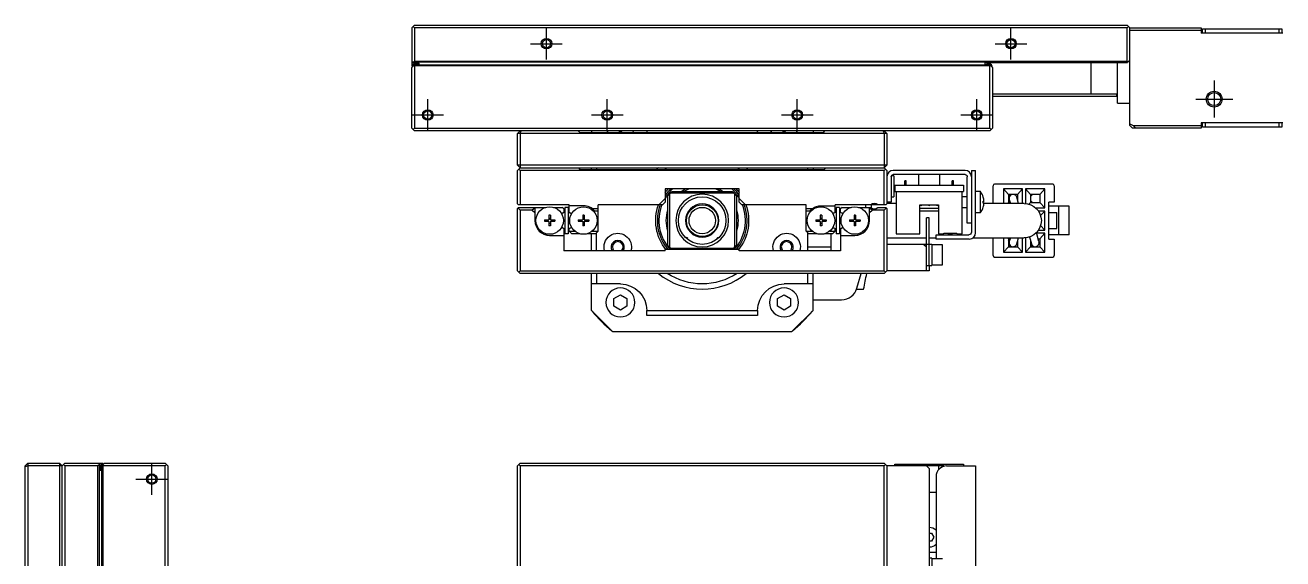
# Model space of a CAD drawing. Extents: x 0 to 944, y -8 to 566.
# Drawn here: x 31 to 269.3, y 454.2 to 555.3 of the extents above; entities that cross this region are included whole.
import ezdxf

# ---------------------------------------------------------------- set-up
doc = ezdxf.new("R2010")
doc.units = 0
doc.header["$LTSCALE"] = 0.5
doc.linetypes.add('CENTER', pattern=[50.8, 31.75, -6.35, 6.35, -6.35])
for name, color, linetype in [('MSM_CENTER', 1, 'CENTER'), ('MSM_CONTINUOUS', 7, 'CONTINUOUS'), ('MSM_NARROW', 5, 'CONTINUOUS')]:
    doc.layers.add(name, color=color, linetype=linetype)

msp = doc.modelspace()

# ---------------------------------------------------------------- linework, layer by layer
at = {"layer": 'MSM_CENTER'}
for p, q in [((129.77, 548.76), (129.77, 554.76)), ((217.77, 548.76), (217.77, 554.76)), ((126.77, 551.76), (132.77, 551.76)), ((214.77, 551.76), (220.77, 551.76)), ((256.27, 544.76), (256.27, 537.76)), ((107.27, 535.26), (107.27, 541.26)), ((141.27, 535.26), (141.27, 541.26)), ((177.27, 535.26), (177.27, 541.26)), ((211.27, 535.26), (211.27, 541.26)), ((252.77, 541.26), (259.77, 541.26)), ((104.27, 538.26), (110.27, 538.26)), ((138.27, 538.26), (144.27, 538.26)), ((174.27, 538.26), (180.27, 538.26)), ((208.27, 538.26), (214.27, 538.26)), ((55, 466.3), (55, 472.3)), ((52, 469.3), (58, 469.3))]:
    msp.add_line(p, q, dxfattribs=at)
at = {"layer": 'MSM_CONTINUOUS'}
for p, q in [((104.27, 554.76), (104.77, 555.26)), ((104.77, 555.26), (239.77, 555.26)), ((240.27, 554.76), (239.77, 555.26)), ((104.27, 554.76), (104.27, 547.56)), ((104.52, 555.01), (104.77, 554.76)), ((104.77, 554.76), (104.77, 548.46)), ((239.77, 554.76), (104.77, 554.76)), ((239.77, 554.76), (240.02, 555.01)), ((239.77, 548.46), (239.77, 554.76)), ((240.27, 554.76), (253.77, 554.76)), ((240.27, 536.26), (240.27, 554.76)), ((253.77, 554.26), (240.27, 554.26)), ((253.77, 554.76), (253.77, 553.76)), ((269.27, 553.76), (253.77, 553.76)), ((254.07, 553.76), (254.07, 554.56)), ((254.07, 554.56), (269.07, 554.56)), ((254.57, 554.56), (254.57, 553.76)), ((268.57, 553.76), (268.57, 554.56)), ((269.07, 554.56), (269.07, 553.76)), ((239.87, 548.26), (104.27, 548.26)), ((105.67, 548.06), (104.27, 548.06)), ((104.77, 548.46), (104.57, 548.26)), ((104.77, 548.46), (239.77, 548.46)), ((105.67, 547.76), (105.67, 548.06)), ((212.87, 547.76), (212.87, 548.16)), ((239.77, 548.16), (212.87, 548.16)), ((232.97, 542.26), (232.97, 548.16)), ((237.97, 540.51), (237.97, 548.16)), ((239.92, 548.31), (239.77, 548.46)), ((239.77, 548.16), (239.87, 548.26)), ((239.87, 548.26), (239.92, 548.31)), ((239.92, 548.31), (240.27, 548.66)), ((104.67, 547.66), (104.27, 547.26)), ((104.37, 547.46), (104.27, 547.56)), ((104.27, 535.76), (104.27, 547.26)), ((104.37, 547.36), (104.37, 547.56)), ((105.37, 547.86), (104.67, 547.86)), ((104.77, 547.76), (104.67, 547.66)), ((104.77, 547.56), (104.67, 547.66)), ((104.77, 547.76), (213.77, 547.76)), ((213.77, 547.56), (104.77, 547.56)), ((104.77, 547.56), (104.77, 535.76)), ((213.87, 547.86), (213.17, 547.86)), ((214.27, 547.26), (213.77, 547.76)), ((213.87, 547.66), (213.77, 547.56)), ((213.77, 535.76), (213.77, 547.56)), ((214.17, 547.56), (214.17, 547.36)), ((214.27, 547.26), (214.27, 535.76)), ((214.27, 542.26), (237.97, 542.26)), ((237.77, 541.76), (214.27, 541.76)), ((237.77, 542.26), (237.77, 541.76)), ((237.97, 540.51), (240.27, 540.51)), ((240.27, 536.57), (240.89, 536.26)), ((240.77, 535.76), (240.27, 536.26)), ((240.89, 536.26), (253.77, 536.26)), ((240.89, 536.26), (241.39, 535.76)), ((269.27, 536.76), (253.77, 536.76)), ((253.77, 536.76), (253.77, 535.76)), ((254.07, 535.96), (254.07, 536.76)), ((254.57, 536.76), (254.57, 535.96)), ((268.57, 535.96), (268.57, 536.76)), ((269.07, 536.76), (269.07, 535.96)), ((104.27, 535.76), (104.77, 535.26)), ((104.52, 535.51), (104.77, 535.76)), ((104.77, 535.76), (213.77, 535.76)), ((213.77, 535.26), (104.77, 535.26)), ((124.27, 534.76), (124.77, 535.26)), ((124.27, 528.76), (124.27, 534.76)), ((194.27, 534.76), (124.27, 534.76)), ((124.77, 534.76), (124.98, 535.26)), ((124.77, 534.76), (124.77, 528.26)), ((136.07, 534.96), (135.77, 535.26)), ((136.07, 534.96), (182.17, 534.96)), ((138.27, 535.26), (138.27, 534.96)), ((143.35, 534.96), (143.77, 535.21)), ((143.77, 535.21), (144.2, 534.96)), ((174.35, 534.96), (174.77, 535.21)), ((174.77, 535.21), (175.2, 534.96)), ((180.27, 535.26), (180.27, 534.96)), ((182.47, 535.26), (182.17, 534.96)), ((193.57, 535.26), (193.77, 534.76)), ((194.27, 534.76), (193.77, 535.26)), ((193.77, 534.76), (193.77, 528.26)), ((194.27, 534.76), (194.27, 528.76)), ((213.77, 535.76), (214.02, 535.51)), ((213.77, 535.26), (214.02, 535.51)), ((214.02, 535.51), (214.27, 535.76)), ((253.77, 535.76), (240.77, 535.76)), ((269.07, 535.96), (254.07, 535.96)), ((194.27, 528.76), (124.27, 528.76)), ((124.27, 528.76), (124.77, 528.26)), ((124.27, 527.76), (124.77, 528.26)), ((124.27, 521.46), (124.27, 527.76)), ((124.52, 528.01), (124.77, 527.76)), ((124.77, 528.26), (193.77, 528.26)), ((124.77, 527.76), (124.77, 521.26)), ((193.77, 527.76), (124.77, 527.76)), ((136.17, 527.96), (135.87, 528.26)), ((136.17, 527.96), (182.37, 527.96)), ((138.27, 527.96), (138.27, 528.26)), ((139.27, 528.26), (139.27, 527.96)), ((179.27, 527.96), (179.27, 528.26)), ((180.27, 528.26), (180.27, 527.96)), ((182.67, 528.26), (182.37, 527.96)), ((194.27, 528.76), (193.77, 528.26)), ((193.77, 528.26), (194.27, 527.76)), ((193.77, 527.76), (194.02, 528.01)), ((193.77, 521.26), (193.77, 527.76)), ((194.27, 527.76), (194.27, 521.46)), ((195.57, 526.76), (195.13, 526.76)), ((209.07, 527.76), (195.47, 527.76)), ((209.07, 526.96), (195.47, 526.96)), ((195.57, 526.76), (195.57, 522.76)), ((200.27, 526.96), (200.27, 524.96)), ((204.27, 524.96), (204.27, 526.96)), ((210.27, 527.76), (210.27, 516.06)), ((210.27, 527.76), (211.07, 527.76)), ((211.07, 515.96), (211.07, 527.76)), ((166.27, 524.26), (152.27, 524.26)), ((152.27, 524.26), (152.27, 521.76)), ((166.27, 521.76), (166.27, 524.26)), ((195.07, 526.56), (195.07, 521.76)), ((195.77, 524.96), (195.77, 523.76)), ((195.77, 524.96), (208.77, 524.96)), ((197.65, 524.96), (197.65, 525.76)), ((197.9, 525.76), (197.65, 525.76)), ((197.9, 524.96), (197.9, 525.76)), ((206.65, 524.96), (206.65, 525.76)), ((206.9, 525.76), (206.65, 525.76)), ((206.9, 524.96), (206.9, 525.76)), ((208.77, 524.96), (208.77, 523.76)), ((209.47, 517.76), (209.47, 526.56)), ((214.37, 521.51), (214.37, 524.86)), ((225.67, 525.16), (214.67, 525.16)), ((216.37, 524.26), (216.37, 521.51)), ((217.27, 523.21), (216.37, 524.26)), ((219.92, 524.26), (216.37, 524.26)), ((219.02, 523.21), (219.92, 524.26)), ((219.92, 521.51), (219.92, 524.26)), ((220.52, 524.26), (220.52, 521.5)), ((221.47, 523.21), (220.52, 524.26)), ((224.17, 524.26), (220.52, 524.26)), ((223.22, 523.21), (224.17, 524.26)), ((224.17, 520.66), (224.17, 524.26)), ((225.97, 524.86), (225.97, 521.76)), ((151.07, 521.26), (152.27, 522.47)), ((152.77, 522.96), (153.07, 523.26)), ((152.77, 513.56), (152.77, 522.96)), ((153.57, 523.76), (153.07, 523.26)), ((153.07, 523.26), (153.07, 513.26)), ((165.27, 523.46), (153.27, 523.46)), ((153.57, 523.76), (164.97, 523.76)), ((164.97, 523.76), (165.77, 522.96)), ((165.47, 513.26), (165.47, 523.26)), ((165.77, 522.96), (165.77, 513.56)), ((166.27, 522.47), (167.48, 521.26)), ((195.07, 522.76), (195.57, 522.76)), ((195.77, 523.76), (208.77, 523.76)), ((196.02, 523.76), (196.02, 515.76)), ((208.52, 515.76), (208.52, 523.76)), ((209.47, 522.76), (208.52, 522.76)), ((211.97, 523.76), (211.07, 523.76)), ((211.97, 519.76), (211.97, 523.76)), ((212.53, 522.69), (212.53, 522.71)), ((212.53, 521.96), (212.66, 521.96)), ((212.53, 521.56), (212.53, 521.96)), ((217.27, 523.21), (217.27, 521.71)), ((219.02, 523.21), (217.27, 523.21)), ((217.27, 522.84), (217.65, 523.21)), ((217.56, 521.8), (217.27, 522.09)), ((217.43, 522.25), (217.65, 521.51)), ((219.21, 521.51), (218.87, 522.68)), ((219.02, 523.21), (219.02, 522.15)), ((221.47, 523.21), (221.47, 521.71)), ((223.22, 523.21), (221.47, 523.21)), ((221.47, 522.84), (221.85, 523.21)), ((221.85, 521.71), (221.47, 522.09)), ((223.22, 523.21), (223.22, 521.71)), ((124.47, 521.26), (124.27, 521.46)), ((124.47, 520.76), (124.27, 520.56)), ((124.27, 508.76), (124.27, 520.56)), ((124.77, 520.26), (124.37, 520.66)), ((134.07, 521.26), (124.47, 521.26)), ((124.47, 520.76), (129.66, 520.76)), ((124.77, 520.26), (124.77, 508.76)), ((127.07, 520.26), (124.77, 520.26)), ((127.57, 520.62), (127.07, 520.26)), ((127.07, 520.26), (127.57, 519.76)), ((127.57, 520.76), (127.57, 518.26)), ((131.09, 520.76), (132.77, 520.76)), ((133.07, 520.46), (132.77, 520.76)), ((132.81, 519.66), (133.07, 519.81)), ((133.07, 520.46), (133.07, 519.81)), ((133.87, 520.76), (133.27, 520.76)), ((133.27, 520.76), (133.27, 515.76)), ((133.87, 520.76), (133.87, 515.76)), ((134.07, 519.81), (134.07, 521.26)), ((136.77, 521.06), (134.07, 521.06)), ((134.07, 519.81), (134.45, 519.59)), ((138.37, 520.56), (139.57, 520.56)), ((139.57, 520.06), (138.92, 520.06)), ((151.77, 521.26), (139.57, 521.26)), ((139.57, 516.26), (139.57, 521.26)), ((152.27, 521.76), (151.77, 521.26)), ((156.41, 519.57), (156.47, 519.64)), ((156.47, 519.71), (156.47, 519.64)), ((158.21, 521.23), (158.21, 521.23)), ((166.77, 521.26), (166.27, 521.76)), ((178.97, 521.26), (166.77, 521.26)), ((178.97, 516.26), (178.97, 521.26)), ((178.97, 520.56), (180.18, 520.56)), ((179.63, 520.06), (178.97, 520.06)), ((181.77, 521.06), (184.47, 521.06)), ((184.47, 519.81), (184.1, 519.59)), ((194.07, 521.26), (184.47, 521.26)), ((184.47, 519.81), (184.47, 521.26)), ((185.27, 520.76), (184.67, 520.76)), ((184.67, 520.76), (184.67, 515.76)), ((185.27, 520.76), (185.27, 515.76)), ((185.77, 520.76), (185.47, 520.46)), ((185.47, 519.81), (185.47, 520.46)), ((185.73, 519.66), (185.47, 519.81)), ((185.77, 520.76), (187.46, 520.76)), ((188.89, 520.76), (191.21, 520.76)), ((190.27, 520.76), (190.27, 521.26)), ((190.97, 518.26), (190.97, 520.76)), ((191.47, 520.26), (190.97, 520.62)), ((190.97, 519.76), (191.47, 520.26)), ((191.27, 521.26), (191.27, 520.71)), ((193.77, 520.26), (191.47, 520.26)), ((192.54, 520.76), (194.07, 520.76)), ((194.17, 520.66), (193.77, 520.26)), ((193.77, 508.76), (193.77, 520.26)), ((194.27, 521.46), (194.07, 521.26)), ((194.27, 520.56), (194.07, 520.76)), ((195.07, 521.76), (194.27, 521.76)), ((196.02, 521.51), (194.27, 521.51)), ((194.27, 520.56), (194.27, 508.76)), ((200.52, 521.26), (204.02, 521.26)), ((200.52, 515.76), (200.52, 521.26)), ((204.02, 520.56), (200.52, 520.56)), ((204.02, 520.06), (200.52, 520.06)), ((204.02, 521.26), (204.02, 515.76)), ((208.52, 520.76), (209.47, 520.76)), ((211.07, 519.76), (211.97, 519.76)), ((212.66, 521.56), (212.53, 521.56)), ((212.53, 520.81), (212.53, 520.84)), ((220.27, 521.51), (212.66, 521.51)), ((217.27, 521.71), (217.1, 521.51)), ((217.27, 521.71), (217.59, 521.71)), ((221.47, 521.71), (221.18, 521.39)), ((221.47, 521.71), (223.22, 521.71)), ((222.47, 520.66), (224.17, 520.66)), ((224.17, 520.06), (222.98, 520.06)), ((223.22, 521.71), (224.17, 520.66)), ((223.39, 519.2), (224.17, 520.06)), ((224.17, 516.46), (224.17, 520.06)), ((225.97, 521.76), (224.97, 521.76)), ((224.97, 514.76), (224.97, 521.76)), ((228.77, 520.96), (224.97, 520.96)), ((224.97, 519.76), (226.47, 519.76)), ((226.47, 516.76), (226.47, 519.76)), ((226.86, 515.56), (226.86, 520.96)), ((228.77, 515.56), (228.77, 520.96)), ((129.37, 518.41), (130.17, 518.41)), ((129.37, 518.41), (129.37, 518.12)), ((129.37, 518.12), (130.17, 518.12)), ((129.9, 518.41), (129.9, 518.12)), ((130.52, 519.26), (130.23, 519.26)), ((130.23, 519.26), (130.23, 518.47)), ((130.23, 518.73), (130.52, 518.73)), ((130.23, 518.06), (130.23, 517.26)), ((130.23, 517.79), (130.52, 517.79)), ((130.52, 517.26), (130.23, 517.26)), ((130.52, 519.26), (130.52, 518.47)), ((130.52, 518.06), (130.52, 517.26)), ((130.58, 518.41), (131.37, 518.41)), ((130.58, 518.12), (131.37, 518.12)), ((130.84, 518.12), (130.84, 518.41)), ((131.37, 518.41), (131.37, 518.12)), ((135.77, 518.41), (136.57, 518.41)), ((135.77, 518.41), (135.77, 518.12)), ((135.77, 518.12), (136.57, 518.12)), ((136.3, 518.41), (136.3, 518.12)), ((136.92, 519.26), (136.63, 519.26)), ((136.63, 519.26), (136.63, 518.47)), ((136.63, 518.73), (136.92, 518.73)), ((136.63, 518.06), (136.63, 517.26)), ((136.63, 517.79), (136.92, 517.79)), ((136.92, 517.26), (136.63, 517.26)), ((136.92, 519.26), (136.92, 518.47)), ((136.92, 518.06), (136.92, 517.26)), ((136.98, 518.41), (137.77, 518.41)), ((136.98, 518.12), (137.77, 518.12)), ((137.24, 518.12), (137.24, 518.41)), ((137.77, 518.41), (137.77, 518.12)), ((180.77, 518.41), (181.57, 518.41)), ((180.77, 518.41), (180.77, 518.12)), ((180.77, 518.12), (181.57, 518.12)), ((181.3, 518.41), (181.3, 518.12)), ((181.92, 519.26), (181.63, 519.26)), ((181.63, 519.26), (181.63, 518.47)), ((181.63, 518.73), (181.92, 518.73)), ((181.63, 518.06), (181.63, 517.26)), ((181.63, 517.79), (181.92, 517.79)), ((181.92, 517.26), (181.63, 517.26)), ((181.92, 519.26), (181.92, 518.47)), ((181.92, 518.06), (181.92, 517.26)), ((181.98, 518.41), (182.77, 518.41)), ((181.98, 518.12), (182.77, 518.12)), ((182.24, 518.12), (182.24, 518.41)), ((182.77, 518.41), (182.77, 518.12)), ((187.17, 518.41), (187.97, 518.41)), ((187.17, 518.41), (187.17, 518.12)), ((187.17, 518.12), (187.97, 518.12)), ((187.7, 518.41), (187.7, 518.12)), ((188.32, 519.26), (188.03, 519.26)), ((188.03, 519.26), (188.03, 518.47)), ((188.03, 518.73), (188.32, 518.73)), ((188.03, 518.06), (188.03, 517.26)), ((188.03, 517.79), (188.32, 517.79)), ((188.32, 517.26), (188.03, 517.26)), ((188.32, 519.26), (188.32, 518.47)), ((188.32, 518.06), (188.32, 517.26)), ((188.38, 518.41), (189.17, 518.41)), ((188.38, 518.12), (189.17, 518.12)), ((188.64, 518.12), (188.64, 518.41)), ((189.17, 518.41), (189.17, 518.12)), ((202.27, 518.76), (201.77, 518.76)), ((201.77, 508.76), (201.77, 518.76)), ((202.27, 509.76), (202.27, 518.76)), ((210.27, 517.76), (209.47, 517.76)), ((223.39, 517.33), (224.17, 516.46)), ((130.37, 515.46), (133.07, 515.46)), ((133.07, 516.71), (132.81, 516.86)), ((133.07, 516.71), (133.07, 512.56)), ((133.87, 515.76), (133.27, 515.76)), ((134.21, 516.8), (134.07, 516.72)), ((134.07, 516.26), (134.07, 516.72)), ((134.07, 516.26), (134.57, 515.76)), ((134.07, 516.26), (135.11, 516.26)), ((136.06, 515.76), (134.57, 515.76)), ((139.07, 515.76), (137.49, 515.76)), ((138.27, 512.56), (138.27, 515.76)), ((138.44, 516.26), (139.57, 516.26)), ((139.07, 515.76), (139.57, 516.26)), ((139.27, 512.56), (139.27, 515.96)), ((156.11, 515.06), (156.3, 515.06)), ((156.52, 514.84), (156.3, 515.06)), ((156.52, 514.84), (156.36, 514.84)), ((156.47, 516.89), (156.41, 516.95)), ((156.47, 516.89), (156.47, 516.82)), ((156.52, 514.7), (156.52, 514.84)), ((156.52, 514.7), (156.52, 514.7)), ((158.21, 515.3), (158.21, 515.3)), ((162.25, 515.06), (162.02, 514.84)), ((162.19, 514.84), (162.02, 514.84)), ((162.02, 514.84), (162.02, 514.7)), ((162.25, 515.06), (162.44, 515.06)), ((178.97, 516.26), (180.11, 516.26)), ((178.97, 516.26), (179.47, 515.76)), ((181.06, 515.76), (179.22, 515.76)), ((179.22, 515.76), (179.22, 512.56)), ((179.27, 515.76), (179.27, 515.96)), ((183.97, 515.76), (182.49, 515.76)), ((183.44, 516.26), (184.47, 516.26)), ((183.72, 512.56), (183.72, 515.76)), ((183.97, 515.76), (184.47, 516.26)), ((184.34, 516.8), (184.47, 516.72)), ((184.47, 516.26), (184.47, 516.72)), ((185.27, 515.76), (184.67, 515.76)), ((185.47, 516.71), (185.73, 516.86)), ((185.47, 516.71), (185.47, 512.56)), ((185.47, 515.46), (188.17, 515.46)), ((194.27, 515.01), (201.77, 515.01)), ((196.02, 515.76), (200.52, 515.76)), ((202.27, 515.01), (203.57, 515.01)), ((203.57, 514.76), (203.57, 515.56)), ((203.57, 515.56), (209.77, 515.56)), ((209.87, 514.76), (203.57, 514.76)), ((204.02, 515.76), (205.02, 515.76)), ((205.02, 515.86), (207.52, 515.86)), ((205.02, 515.76), (205.02, 515.86)), ((205.82, 515.86), (205.82, 515.76)), ((205.82, 515.76), (206.72, 515.76)), ((206.2, 515.86), (206.2, 515.76)), ((206.35, 515.86), (206.35, 515.76)), ((206.72, 515.86), (206.72, 515.76)), ((207.52, 515.76), (207.52, 515.86)), ((207.52, 515.76), (208.52, 515.76)), ((210.61, 515.01), (220.27, 515.01)), ((214.37, 511.66), (214.37, 515.01)), ((216.37, 515.01), (216.37, 512.26)), ((217.27, 514.81), (217.1, 515.01)), ((217.59, 514.81), (217.27, 514.81)), ((217.27, 514.81), (217.27, 513.31)), ((217.27, 514.44), (217.56, 514.73)), ((217.65, 515.01), (217.43, 514.28)), ((218.87, 513.85), (219.21, 515.01)), ((219.92, 512.26), (219.92, 515.01)), ((220.52, 515.02), (220.52, 512.26)), ((221.31, 515), (221.18, 515.14)), ((221.26, 515.17), (221.63, 513.86)), ((223.07, 514.27), (222.59, 515.98)), ((224.17, 515.86), (222.62, 515.86)), ((222.92, 514.81), (223.22, 514.81)), ((222.98, 516.46), (224.17, 516.46)), ((223.22, 514.81), (224.17, 515.86)), ((223.22, 514.81), (223.22, 513.31)), ((224.17, 512.26), (224.17, 515.86)), ((224.97, 516.76), (226.47, 516.76)), ((228.77, 515.56), (224.97, 515.56)), ((224.97, 514.76), (225.97, 514.76)), ((225.97, 514.76), (225.97, 511.66)), ((152.27, 512.56), (133.07, 512.56)), ((152.27, 512.56), (152.27, 512.76)), ((166.27, 512.76), (152.27, 512.76)), ((153.27, 513.06), (152.77, 513.56)), ((153.57, 512.76), (153.27, 513.06)), ((153.27, 513.06), (165.27, 513.06)), ((165.27, 513.06), (164.97, 512.76)), ((165.27, 513.06), (165.47, 513.26)), ((165.77, 513.56), (165.47, 513.26)), ((166.27, 512.56), (166.27, 512.76)), ((185.47, 512.56), (166.27, 512.56)), ((179.22, 513.26), (183.72, 513.26)), ((202.77, 513.76), (194.27, 513.76)), ((201.27, 513.76), (201.77, 513.26)), ((202.77, 513.76), (202.77, 509.76)), ((204.77, 513.66), (202.77, 513.66)), ((204.77, 509.86), (204.77, 513.66)), ((217.27, 513.31), (216.37, 512.26)), ((217.65, 513.31), (217.27, 513.69)), ((217.27, 513.31), (219.02, 513.31)), ((219.02, 514.38), (219.02, 513.31)), ((219.02, 513.31), (219.92, 512.26)), ((221.47, 513.31), (220.52, 512.26)), ((221.47, 514.41), (221.47, 513.31)), ((221.85, 513.31), (221.47, 513.69)), ((221.47, 513.31), (223.22, 513.31)), ((223.22, 513.31), (224.17, 512.26)), ((214.67, 511.36), (225.67, 511.36)), ((216.37, 512.26), (219.92, 512.26)), ((220.52, 512.26), (224.17, 512.26)), ((124.77, 508.26), (124.27, 508.76)), ((124.52, 508.51), (124.77, 508.76)), ((124.77, 508.76), (193.77, 508.76)), ((193.77, 508.26), (124.77, 508.26)), ((138.27, 501.26), (138.27, 508.26)), ((139.27, 508.26), (139.27, 506.26)), ((179.27, 506.26), (179.27, 508.26)), ((180.27, 501.26), (180.27, 508.26)), ((188.58, 505.44), (189.39, 508.26)), ((194.27, 508.76), (193.77, 508.26)), ((193.77, 508.76), (194.02, 508.51)), ((202.27, 508.76), (194.27, 508.76)), ((201.77, 509.76), (202.77, 509.76)), ((202.27, 509.76), (202.27, 508.76)), ((202.77, 509.86), (204.77, 509.86)), ((143.77, 506.26), (138.27, 506.26)), ((180.27, 506.26), (174.77, 506.26)), ((188.52, 505.26), (189.84, 505.26)), ((142.52, 503.49), (143.77, 504.21)), ((142.52, 502.04), (142.52, 503.49)), ((143.77, 504.21), (145.02, 503.49)), ((145.02, 503.49), (145.02, 502.04)), ((173.52, 503.49), (174.77, 504.21)), ((173.52, 502.04), (173.52, 503.49)), ((174.77, 504.21), (176.02, 503.49)), ((176.02, 503.49), (176.02, 502.04)), ((180.27, 503.26), (185.69, 503.26)), ((138.27, 501.26), (142.27, 497.26)), ((143.77, 501.32), (142.52, 502.04)), ((145.02, 502.04), (143.77, 501.32)), ((148.77, 501.26), (169.77, 501.26)), ((148.77, 500.26), (148.77, 501.26)), ((169.77, 501.26), (169.77, 500.26)), ((174.77, 501.32), (173.52, 502.04)), ((176.02, 502.04), (174.77, 501.32)), ((176.27, 497.26), (180.27, 501.26)), ((169.77, 500.26), (148.77, 500.26)), ((142.27, 497.26), (176.27, 497.26)), ((31.5, 472.3), (31, 471.8)), ((31.5, 471.8), (31, 471.6)), ((31, 362.8), (31, 471.8)), ((31.5, 472.3), (37.5, 472.3)), ((31.5, 472.3), (31.5, 362.3)), ((38, 471.8), (31.5, 471.8)), ((37.5, 472.3), (38, 471.8)), ((37.5, 472.3), (37.5, 362.3)), ((38.5, 472.3), (38, 471.8)), ((38, 336.8), (38, 471.8)), ((38.5, 471.8), (38.25, 472.05)), ((38.5, 472.3), (45.7, 472.3)), ((44.8, 471.8), (38.5, 471.8)), ((38.5, 471.8), (38.5, 336.8)), ((45, 472), (44.8, 471.8)), ((44.8, 336.8), (44.8, 471.8)), ((45, 472.3), (45, 336.7)), ((45.2, 470.9), (45.2, 472.3)), ((45.4, 471.9), (45.4, 471.2)), ((46, 472.3), (45.5, 471.8)), ((45.5, 362.8), (45.5, 471.8)), ((45.6, 471.9), (45.7, 471.8)), ((45.7, 472.3), (45.8, 472.2)), ((45.7, 472.2), (45.9, 472.2)), ((57.5, 471.8), (45.7, 471.8)), ((45.7, 471.8), (45.7, 362.8)), ((46, 472.3), (57.5, 472.3)), ((58, 471.8), (57.5, 472.3)), ((57.5, 471.8), (57.75, 472.05)), ((57.5, 362.8), (57.5, 471.8)), ((58, 471.8), (58, 362.8)), ((124.27, 471.8), (124.52, 472.05)), ((124.27, 336.8), (124.27, 471.8)), ((124.52, 472.05), (124.77, 472.3)), ((124.77, 471.8), (124.52, 472.05)), ((124.77, 472.3), (193.77, 472.3)), ((124.77, 471.8), (124.77, 362.8)), ((193.77, 471.8), (124.77, 471.8)), ((193.77, 472.3), (194.02, 472.05)), ((194.02, 472.05), (193.77, 471.8)), ((193.77, 362.8), (193.77, 471.8)), ((194.02, 472.05), (194.27, 471.8)), ((205.02, 471.8), (194.27, 471.8)), ((194.27, 471.8), (194.27, 336.8)), ((195.77, 472.1), (208.77, 472.1)), ((195.77, 471.8), (195.77, 472.1)), ((202.27, 471.3), (201.77, 471.8)), ((204.02, 471.8), (204.02, 471.07)), ((205.02, 471.73), (205.02, 471.8)), ((205.57, 471.8), (211.07, 471.8)), ((208.77, 472.1), (208.77, 471.8)), ((211.07, 471.8), (211.07, 338.8)), ((45.5, 470.9), (45.2, 470.9)), ((202.27, 471.3), (202.27, 363.3)), ((203.57, 469.8), (203.57, 454.2)), ((202.27, 466.8), (203.57, 466.8)), ((202.27, 459.05), (202.71, 459.05)), ((202.71, 457.55), (202.27, 457.55)), ((202.71, 459.05), (203.14, 458.3)), ((203.14, 458.3), (202.71, 457.55)), ((203.57, 455.4), (202.27, 455.4)), ((202.77, 454.3), (202.27, 454.3)), ((202.77, 454.3), (202.77, 450.3)), ((204.77, 454.2), (202.77, 454.2))]:
    msp.add_line(p, q, dxfattribs=at)
for centre, radius in [((129.77, 551.76), 0.783), ((217.77, 551.76), 0.783), ((256.27, 541.26), 1.23), ((107.27, 538.26), 0.783), ((141.27, 538.26), 0.783), ((177.27, 538.26), 0.783), ((211.27, 538.26), 0.783), ((159.27, 518.26), 4.5), ((130.37, 518.26), 2.6), ((136.77, 518.26), 2.6), ((159.27, 518.26), 3), ((181.77, 518.26), 2.6), ((188.17, 518.26), 2.6), ((55, 469.3), 0.783)]:
    msp.add_circle(centre, radius, dxfattribs=at)
at = {"layer": 'MSM_CONTINUOUS', "extrusion": (0, 0, -1)}
for centre, radius in [((-159.27, 518.26), 5), ((-159.27, 518.26), 3.15), ((-143.77, 502.76), 2.75), ((-174.77, 502.76), 2.75)]:
    msp.add_circle(centre, radius, dxfattribs=at)
at = {"layer": 'MSM_CONTINUOUS'}
for centre, radius, start, end in [((104.67, 547.56), 0.3, 90, 180), ((105.37, 547.56), 0.3, 41.8103, 90), ((213.17, 547.56), 0.3, 90, 138.1897), ((213.87, 547.56), 0.3, 0, 90), ((159.27, 518.26), 13, 129.7151, 131.7417), ((159.27, 518.26), 13, 48.2583, 50.2849), ((195.47, 526.56), 1.2, 90, 180), ((209.07, 526.56), 1.2, 0, 90), ((159.27, 518.26), 8.5, 135.0991, 145.4397), ((159.27, 518.26), 8.2, 132.9703, 148.6119), ((159.27, 518.26), 6.5, 112.6199, 122.2042), ((159.27, 518.26), 6.5, 57.7958, 67.3801), ((159.27, 518.26), 8.2, 31.3881, 47.0297), ((159.27, 518.26), 8.5, 34.5603, 44.9009), ((214.67, 524.86), 0.3, 90, 180), ((225.67, 524.86), 0.3, 0, 90), ((209.47, 521.76), 3.2, 17.27, 38.6822), ((209.47, 521.76), 3.19, 3.5904, 16.9053), ((218.15, 522.46), 0.75, 16.5209, 196.5209), ((133.57, 518.26), 1.59, 100.8931, 126.1972), ((133.57, 518.26), 1.59, 53.8028, 79.107), ((136.77, 518.26), 2.8, 40.0052, 90), ((159.27, 518.26), 8.5, 159.3327, 220.3202), ((159.27, 518.26), 8.2, 158.5399, 222.1236), ((159.27, 518.26), 8.2, 317.8764, 21.4601), ((159.27, 518.26), 8.5, 319.6798, 20.6673), ((181.77, 518.26), 2.8, 124.7719, 139.9948), ((184.97, 518.26), 1.59, 100.8931, 126.1972), ((185.09, 518.15), 1.75, 124.5052, 127.006), ((184.97, 518.26), 1.59, 53.8028, 79.1069), ((184.86, 518.15), 1.75, 52.994, 60), ((191.87, 520.51), 1, 48.5904, 131.4096), ((191.87, 521.51), 1, 228.5904, 311.4096), ((200.77, 521.36), 0.25, 203.5782, 336.4218), ((202.27, 521.36), 0.25, 203.5782, 336.4218), ((203.77, 521.36), 0.25, 203.5782, 336.4218), ((209.47, 521.76), 3.2, 321.3178, 342.73), ((209.47, 521.76), 3.19, 343.0947, 356.4096), ((130.37, 518.26), 2.8, 180, 270), ((188.17, 518.26), 2.8, 270, 0), ((133.57, 518.26), 1.59, 233.8028, 259.1069), ((133.57, 518.26), 1.59, 280.8931, 306.1972), ((185.09, 518.38), 1.75, 232.994, 244.5052), ((184.97, 518.26), 1.59, 233.8028, 259.1069), ((184.97, 518.26), 1.59, 280.8931, 306.1972), ((184.86, 518.38), 1.75, 300, 307.006), ((209.87, 515.96), 1.2, 270, 0), ((143.27, 513.26), 1.01, 315.9346, 224.0654), ((175.27, 513.26), 1.01, 315.9346, 224.0654), ((218.15, 514.06), 0.75, 163.4791, 343.4791), ((222.35, 514.06), 0.75, 195.6242, 15.6242), ((214.67, 511.66), 0.3, 180, 270), ((225.67, 511.66), 0.3, 270, 0), ((159.27, 518.26), 13, 230.2849, 309.7151), ((131.27, 518.26), 60, 347.4867, 350.4059), ((185.69, 506.26), 3, 270, 344.0042), ((159.27, 518.26), 27, 219.3765, 230.6235), ((159.27, 518.26), 27, 309.3765, 320.6235), ((45.7, 471.9), 0.3, 90, 180), ((205.57, 469.8), 2, 90, 180), ((45.7, 471.2), 0.3, 180, 228.1897)]:
    msp.add_arc(centre, radius, start, end, dxfattribs=at)
at = {"layer": 'MSM_CONTINUOUS', "extrusion": (0, 0, -1)}
for centre, radius, start, end in [((-143.77, 533.76), 2.75, 25.8721, 33.0557), ((-143.77, 533.76), 2.75, 146.9443, 154.1279), ((-143.77, 535.26), 5, 180, 183.4398), ((-174.77, 535.26), 5, 356.5602, 0), ((-174.77, 533.76), 2.75, 25.8721, 33.0557), ((-174.77, 533.76), 2.75, 146.9443, 154.1279), ((-159.27, 518.26), 12, 53.9334, 56.4427), ((-159.27, 518.26), 12, 123.5573, 126.0666), ((-195.47, 526.56), 0.4, 0, 90), ((-209.07, 526.56), 0.4, 90, 180), ((-159.27, 518.26), 8.8, 37.3018, 42.9859), ((-159.27, 518.26), 6.8, 53.9811, 61.9275), ((-159.27, 518.26), 6.8, 118.0725, 126.0189), ((-159.27, 518.26), 8.8, 137.0141, 142.6982), ((-133.69, 518.15), 1.75, 52.994, 60), ((-133.46, 518.15), 1.75, 124.5052, 127.006), ((-159.27, 518.26), 8.8, 321.3178, 19.9323), ((-159.27, 518.26), 6.8, 342.9174, 17.0826), ((-159.27, 518.26), 6.8, 162.9174, 197.0826), ((-159.27, 518.26), 8.8, 160.0677, 218.6822), ((-181.77, 518.26), 2.8, 55.2281, 90), ((-220.27, 518.26), 3.25, 90, 270), ((-130.17, 518.47), 0.06, 180, 270), ((-130.17, 518.06), 0.06, 90, 180), ((-130.58, 518.47), 0.06, 270, 0), ((-130.58, 518.06), 0.06, 0, 90), ((-136.57, 518.47), 0.06, 180, 270), ((-136.57, 518.06), 0.06, 90, 180), ((-136.98, 518.47), 0.06, 270, 0), ((-136.98, 518.06), 0.06, 0, 90), ((-181.57, 518.47), 0.06, 180, 270), ((-181.57, 518.06), 0.06, 90, 180), ((-181.98, 518.47), 0.06, 270, 0), ((-181.98, 518.06), 0.06, 0, 90), ((-187.97, 518.47), 0.06, 180, 270), ((-187.97, 518.06), 0.06, 90, 180), ((-188.38, 518.47), 0.06, 270, 0), ((-188.38, 518.06), 0.06, 0, 90), ((-133.69, 518.38), 1.75, 300, 307.006), ((-133.46, 518.38), 1.75, 232.994, 244.5052), ((-143.27, 513.26), 2.6, 344.3815, 195.6185), ((-175.27, 513.26), 2.6, 344.3815, 195.6185), ((-209.77, 516.06), 0.5, 180, 270), ((-159.27, 518.26), 12, 236.4427, 303.5573), ((-143.77, 501.26), 5, 90, 180), ((-174.77, 501.26), 5, 0, 90), ((-202.27, 458.3), 1.9, 90, 133.1736), ((-202.27, 458.3), 1.9, 226.8264, 270)]:
    msp.add_arc(centre, radius, start, end, dxfattribs=at)
at = {"layer": 'MSM_NARROW'}
msp.add_line((156.52, 514.7), (156.52, 514.7), dxfattribs=at)
for centre, radius in [((129.77, 551.76), 1), ((217.77, 551.76), 1), ((256.27, 541.26), 1.5), ((107.27, 538.26), 1), ((141.27, 538.26), 1), ((177.27, 538.26), 1), ((211.27, 538.26), 1), ((159.27, 518.26), 2.5), ((55, 469.3), 1)]:
    msp.add_circle(centre, radius, dxfattribs=at)
for centre in [(143.27, 513.26), (175.27, 513.26)]:
    msp.add_arc(centre, 1.25, 325.9442, 214.0558, dxfattribs=at)

doc.saveas('drawing.dxf')
